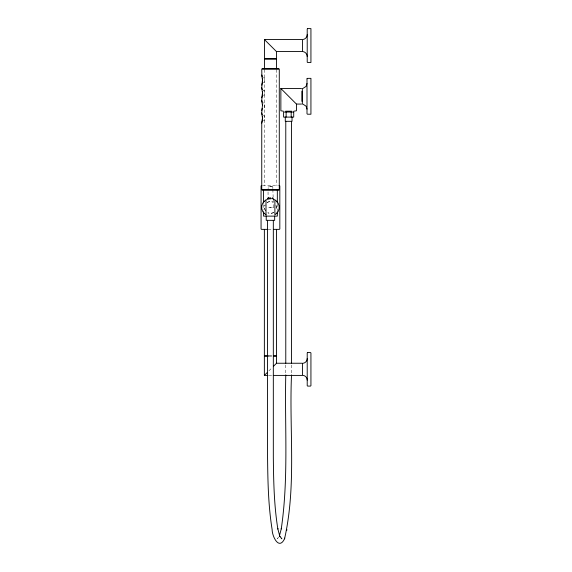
<?xml version="1.0" encoding="UTF-8"?>
<svg xmlns="http://www.w3.org/2000/svg" width="572" height="572" viewBox="0 0 572 572"><rect width="100%" height="100%" fill="white"/><g stroke="black" fill="none" stroke-linecap="round" stroke-linejoin="round"><path stroke-width="0.43" stroke-dasharray="2.86 2.15" d="M272.851 189.532L273.559 207.565L267.439 207.565L268.247 207.565M272.851 188.703L272.851 187.044L271.85 186.622M278.7 537.029L277.32 538.702L279.236 537.63M268.247 198.584L267.331 198.577L268.053 197.833L268.053 189.532M268.876 370.899L272.022 367.753M272.429 186.622L268.475 186.622L268.053 188.703M265.959 199.785L268.175 198.877M268.125 198.884L271.25 198.584M269.92 186.622L271.435 186.622M269.827 197.833L271.071 197.84M269.641 198.577L272.772 198.884M269.641 207.565L271.25 207.565M267.331 198.577L273.559 198.584L272.651 198.584M262.698 185.507L278.199 185.507M268.132 229.365L272.765 229.365M268.876 355.877L272.558 355.877M268.876 356.084L272.558 356.084M268.79 375.411L272.329 375.411M269.055 186.622L268.475 186.622M268.754 197.84C265.479 197.833 275.418 197.84 272.136 197.84M272.644 207.565L273.559 207.565M272.715 198.877L274.939 199.785M291.527 365.058L291.527 373.988M285.778 365.022L285.778 373.945M277.334 203.811L277.334 210.932M276.448 69.691L276.448 185.507M264.45 69.691L264.45 185.507M264.278 107.843L264.278 102.896L263.292 102.974M263.563 204.697L263.563 210.06M263.292 77.935L264.278 77.606L264.278 82.561L263.292 82.225M263.292 90.977L263.292 90.247L264.278 90.247L264.278 95.202L263.292 95.116M263.292 115.866L264.278 115.537L264.278 120.492L263.292 120.156M273.788 212.434A5.906 5.906 0 0 1 267.896 212.884M265.58 210.904A5.906 5.906 0 0 1 265.122 205.012M267.11 202.695A5.906 5.906 0 0 1 272.994 202.238M276.011 205.598A5.906 5.906 0 0 1 276.247 208.644M266.738 199.406A8.773 8.773 0 0 1 274.152 199.406M273.788 212.219A5.906 5.906 0 0 1 267.896 212.677M265.58 210.689A5.906 5.906 0 0 1 265.122 204.805M267.11 202.481A5.906 5.906 0 0 1 272.994 202.03M276.011 205.391A5.906 5.906 0 0 1 276.247 208.437M268.232 199.299A8.559 8.559 0 0 1 274.067 199.807"/><path stroke-width="0.86" d="M261.747 75.025L261.876 75.411L261.747 69.119L279.286 69.119L279.286 189.725L261.747 189.725L261.747 123.073L262.455 118.011L261.747 112.956L262.455 105.37L261.747 100.315L262.455 92.728L261.747 87.666L262.455 80.08L261.876 75.411L262.162 76.991M307 83.476L306.056 86.415L302.967 88.417M307.214 34.592C307.243 36.951 305.391 39.139 303.06 39.489M307.214 358.544C307.25 360.875 305.369 363.02 303.053 363.284M262.333 82.118L262.426 81.188M262.333 94.766L262.426 93.829M262.426 119.119L262.291 120.27M261.997 84.105L262.162 83.169M261.997 96.747L262.162 95.817M261.997 109.388L262.162 108.458M261.997 122.036L262.162 121.1M267.567 220.342L267.567 457.014C267.825 481.252 268.275 505.612 272.136 529.601C272.058 535.907 278.8 550.8 284.556 538.795C296.646 485.192 289.046 429.25 291.527 374.882M279.687 534.899L281.417 528.313L281.252 528.943C288.774 477.956 284.57 426.14 285.778 374.839M284.556 538.795L284.742 538.095M286.779 530.337L286.951 529.708M261.747 85.142L261.876 84.756M261.747 97.783L261.876 97.397M261.747 110.425L261.876 110.038M261.747 123.073L261.876 122.687M263.563 202.045L266.009 199.8L266.009 214.908M277.334 202.045L274.889 199.8L274.889 214.908L277.334 212.662M267.903 375.411L264.364 375.411L267.403 372.365M273.488 366.28L276.533 363.241L302.424 363.241L302.424 375.411L273.216 375.411M264.45 39.554L302.431 39.554L302.431 51.551L276.448 51.551L264.45 39.554L264.45 58.787L276.448 58.787L276.448 51.551M262.169 68.697L278.864 68.697M283.447 111.204L280.866 110.782L280.866 88.51L301.501 88.51M280.866 88.51L296.432 104.068L301.501 104.068M285.592 111.204L291.713 111.204M293.851 111.204L296.432 110.782L296.432 104.068M261.797 185.507L261.068 185.929L261.068 228.943L261.497 229.365L264.114 229.365M279.093 185.507L279.822 185.929L279.822 228.943L279.401 229.365L276.776 229.365M262.169 190.147L278.864 190.147M267.403 229.365L264.364 229.365L264.364 355.877L268.339 355.877M273.488 229.365L276.533 229.365L276.533 355.877L273.43 355.877M268.339 356.084L264.364 356.084L264.364 375.411M273.43 356.084L276.533 356.084L276.533 363.241M303.053 375.361C305.369 375.632 307.25 377.777 307.214 380.101M303.06 51.616C305.391 51.966 307.243 54.154 307.214 56.514M302.967 104.161L306.056 106.163L307 109.102M263.563 212.662L266.059 214.95M281.338 538.252L281.853 538.803L279.551 536.014L279.887 536.65L277.72 528.414L277.856 529.05C274.024 505.233 273.58 481.045 273.323 456.971L273.323 220.342M261.747 87.666L262.162 89.64M261.747 100.315L262.162 102.281M261.747 112.956L262.162 114.929M262.405 91.448L262.455 92.728M262.405 104.09L262.455 105.37M262.405 116.738L262.455 118.011M262.405 78.8L262.455 80.08M302.345 88.51L302.345 104.068M301.923 91.227L301.923 101.351M292.027 117.103L292.027 121.321L285.278 121.321L285.278 117.103M291.527 121.321L291.527 363.277M291.184 112.048L291.184 117.103M286.122 112.048L286.122 117.103M285.778 121.321L285.778 363.234M277.334 190.147L277.334 203.139M277.334 211.797L277.334 216.123L263.563 216.123L263.563 211.797M276.448 68.797L276.448 59.002L264.45 59.002L264.45 68.797M274.667 216.123L274.667 220.342L266.23 220.342L266.23 216.123M263.563 190.147L263.563 203.139M276.648 201.151A8.773 8.773 0 0 1 276.648 213.556M264.243 213.556A8.773 8.773 0 0 1 264.243 201.151M307 78.843L307 113.735L307.464 114.214L310.932 114.221L310.932 78.357L307.464 78.364L307.007 78.793M307.636 28.6L307.214 29.022L307.214 62.076L307.636 62.505L310.932 62.505L310.932 28.6L307.636 28.6M307.636 352.559L307.214 352.981L307.214 385.671L307.636 386.093L310.51 386.093L310.932 385.671L310.932 352.981L310.51 352.559L307.636 352.559M293.715 112.048L283.59 112.048L283.59 117.103L293.715 117.103L293.715 112.048"/></g></svg>
